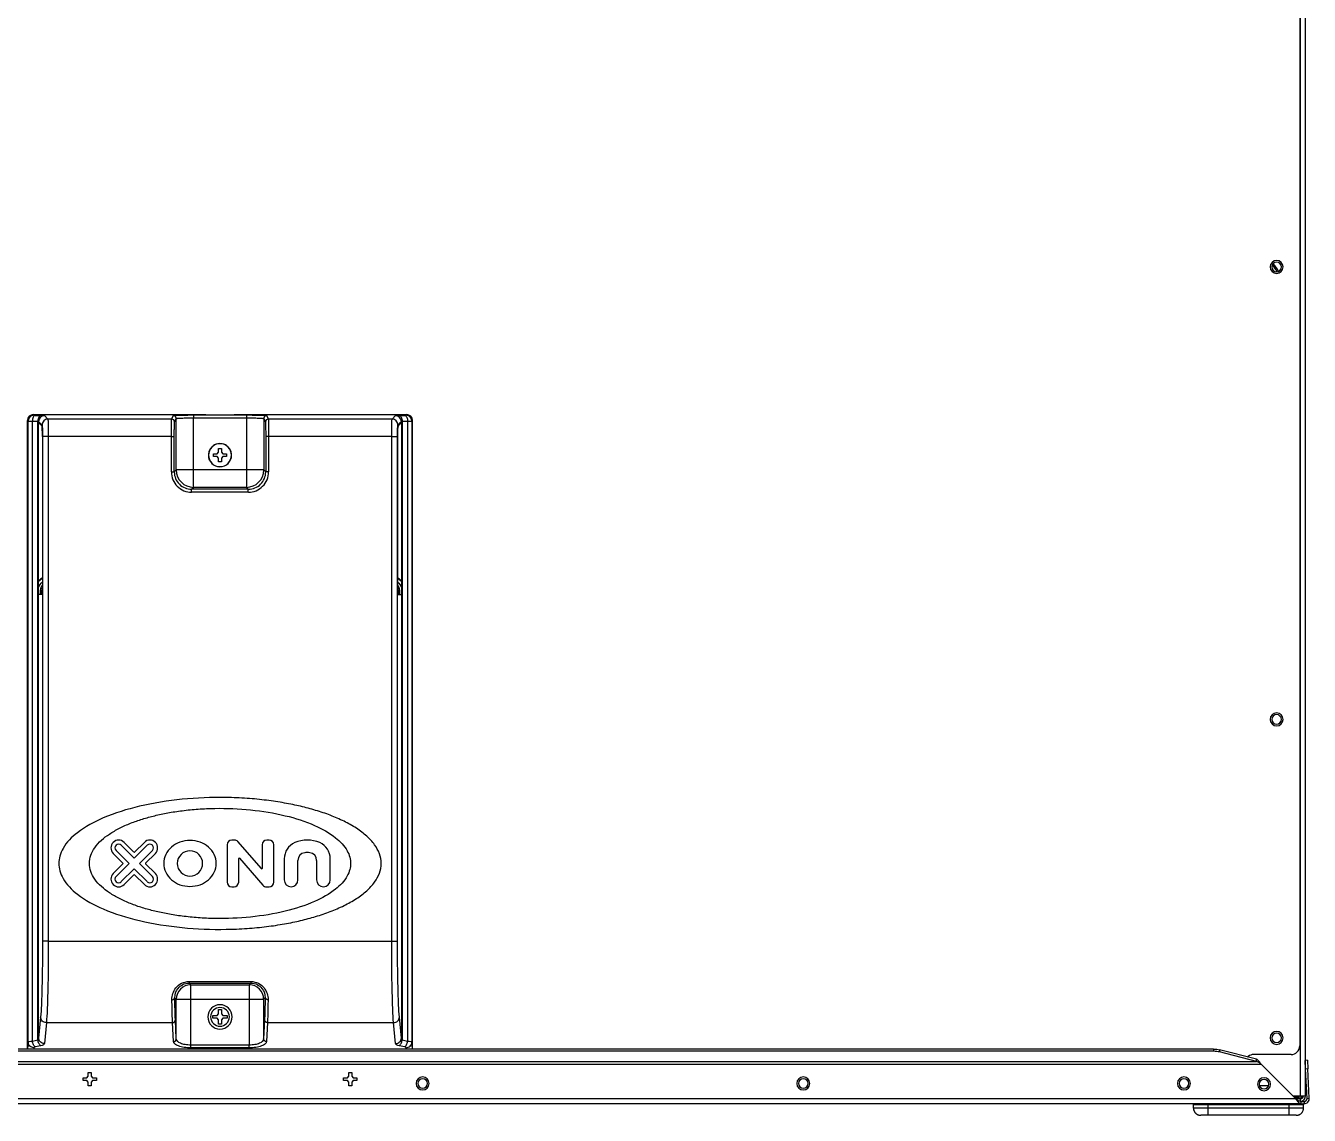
# Model space of a CAD drawing. Header units: millimetres. Extents: x 473 to 3963, y -1329 to 3488.
# Drawn here: x 2144 to 2587.4, y -1309.7 to -933.4 of the extents above; entities that cross this region are included whole.
import ezdxf

# ---------------------------------------------------------------- set-up
doc = ezdxf.new("R2010")
doc.units = ezdxf.units.MM
doc.header["$LTSCALE"] = 392.37
doc.layers.get('0').update_dxf_attribs({"linetype": 'CONTINUOUS'})

msp = doc.modelspace()

# ---------------------------------------------------------------- linework, layer by layer
at = {"linetype": 'Continuous'}
for p, q in [((2584.35, -1303.01), (2584.35, -660.01)), ((2586.15, -1293.75), (2586.15, -661.81)), ((2584.15, -888.51), (2584.15, -1285.71)), ((2146.65, -1067.71), (2204.82, -1067.71)), ((2146.65, -1067.71), (2146.85, -1067.92)), ((2147.35, -1067.95), (2149.24, -1067.98)), ((2150.49, -1068.06), (2151.69, -1069.26)), ((2194.45, -1069.26), (2195.05, -1068.06)), ((2202.04, -1067.82), (2220.25, -1067.82)), ((2202.04, -1067.82), (2202.04, -1068.82)), ((2207.65, -1067.78), (2214.65, -1067.78)), ((2217.48, -1067.71), (2275.65, -1067.71)), ((2220.25, -1067.82), (2220.25, -1068.82)), ((2227.25, -1068.06), (2227.85, -1069.26)), ((2270.61, -1069.26), (2271.81, -1068.06)), ((2273.05, -1067.98), (2274.95, -1067.95)), ((2275.45, -1067.92), (2275.65, -1067.71)), ((2144.65, -1286.61), (2144.65, -1069.71)), ((2144.65, -1069.71), (2144.85, -1069.92)), ((2144.85, -1284.49), (2144.85, -1069.92)), ((2146.35, -1284.18), (2146.35, -1069.95)), ((2146.35, -1069.95), (2148.24, -1069.98)), ((2148.24, -1070.56), (2148.24, -1069.98)), ((2148.24, -1129.78), (2148.24, -1070.56)), ((2148.49, -1070.56), (2148.49, -1070.06)), ((2148.49, -1070.06), (2148.74, -1070.31)), ((2148.49, -1070.56), (2149.44, -1071.51)), ((2148.49, -1129.78), (2148.49, -1070.56)), ((2148.74, -1070.31), (2149.69, -1071.26)), ((2149.44, -1071.51), (2149.69, -1071.76)), ((2194.45, -1069.26), (2151.69, -1069.26)), ((2195.45, -1070.26), (2196.05, -1069.06)), ((2196.05, -1086.82), (2196.05, -1069.06)), ((2202.04, -1086.82), (2202.04, -1068.82)), ((2202.04, -1068.82), (2220.25, -1068.82)), ((2220.25, -1068.82), (2220.25, -1086.82)), ((2226.25, -1069.06), (2226.25, -1086.82)), ((2226.25, -1069.06), (2226.85, -1070.26)), ((2270.61, -1069.26), (2227.85, -1069.26)), ((2272.6, -1071.26), (2273.55, -1070.31)), ((2272.86, -1071.51), (2272.61, -1071.76)), ((2273.8, -1070.56), (2272.86, -1071.51)), ((2273.55, -1070.31), (2273.8, -1070.06)), ((2273.8, -1070.06), (2273.8, -1070.56)), ((2273.8, -1070.56), (2273.8, -1129.78)), ((2274.05, -1069.98), (2275.95, -1069.95)), ((2274.05, -1069.98), (2274.05, -1070.56)), ((2274.05, -1070.56), (2274.05, -1129.78)), ((2275.95, -1069.95), (2275.95, -1284.18)), ((2277.44, -1069.92), (2277.65, -1069.71)), ((2277.44, -1069.92), (2277.44, -1284.49)), ((2277.65, -1286.61), (2277.65, -1069.71)), ((2149.81, -1075.25), (2149.81, -1129.78)), ((2151.83, -1075.25), (2149.83, -1075.25)), ((2149.83, -1075.25), (2149.83, -1249.51)), ((2194.36, -1075.25), (2151.83, -1075.25)), ((2151.83, -1075.25), (2151.83, -1249.51)), ((2194.36, -1075.25), (2195.36, -1075.25)), ((2194.36, -1087.5), (2194.36, -1075.25)), ((2195.36, -1087.5), (2195.36, -1075.25)), ((2227.93, -1075.25), (2226.93, -1075.25)), ((2226.93, -1075.25), (2226.93, -1087.5)), ((2270.47, -1075.25), (2227.93, -1075.25)), ((2227.93, -1075.25), (2227.93, -1087.5)), ((2270.47, -1075.25), (2272.47, -1075.25)), ((2270.47, -1249.51), (2270.47, -1075.25)), ((2272.47, -1249.51), (2272.47, -1075.25)), ((2272.49, -1075.25), (2272.49, -1129.78)), ((2208.85, -1081.21), (2210.15, -1081.21)), ((2208.85, -1081.71), (2208.85, -1081.21)), ((2208.85, -1082.21), (2208.85, -1081.71)), ((2210.15, -1081.21), (2210.65, -1080.71)), ((2210.65, -1079.41), (2211.65, -1079.41)), ((2210.65, -1080.71), (2210.65, -1079.41)), ((2211.65, -1079.41), (2211.65, -1080.71)), ((2211.65, -1080.71), (2212.15, -1081.21)), ((2212.15, -1081.21), (2213.45, -1081.21)), ((2213.45, -1081.21), (2213.45, -1081.71)), ((2213.45, -1081.71), (2213.45, -1082.21)), ((2210.15, -1082.21), (2208.85, -1082.21)), ((2210.65, -1082.71), (2210.15, -1082.21)), ((2210.65, -1084.01), (2210.65, -1082.71)), ((2211.65, -1084.01), (2210.65, -1084.01)), ((2212.15, -1082.21), (2211.65, -1082.71)), ((2211.65, -1082.71), (2211.65, -1084.01)), ((2213.45, -1082.21), (2212.15, -1082.21)), ((2194.36, -1087.5), (2195.36, -1087.5)), ((2195.36, -1087.5), (2196.05, -1086.82)), ((2202.04, -1086.82), (2196.05, -1086.82)), ((2220.25, -1086.82), (2202.04, -1086.82)), ((2202.04, -1092.82), (2202.04, -1086.82)), ((2226.25, -1086.82), (2220.25, -1086.82)), ((2220.25, -1086.82), (2220.25, -1092.82)), ((2226.93, -1087.5), (2226.25, -1086.82)), ((2227.93, -1087.5), (2226.93, -1087.5)), ((2201.36, -1093.5), (2202.04, -1092.82)), ((2201.36, -1094.5), (2201.36, -1093.5)), ((2220.93, -1093.5), (2201.36, -1093.5)), ((2220.93, -1094.5), (2201.36, -1094.5)), ((2220.25, -1092.82), (2202.04, -1092.82)), ((2220.93, -1093.5), (2220.25, -1092.82)), ((2220.93, -1094.5), (2220.93, -1093.5)), ((2148.24, -1283.79), (2148.24, -1129.78)), ((2149.81, -1129.78), (2148.49, -1129.78)), ((2148.49, -1283.03), (2148.49, -1129.78)), ((2149.47, -1128.8), (2148.98, -1128.8)), ((2148.98, -1128.8), (2148.98, -1129.78)), ((2149.58, -1127.99), (2149.1, -1127.86)), ((2149.47, -1128.8), (2149.81, -1128.8)), ((2149.47, -1128.8), (2149.47, -1129.78)), ((2272.83, -1128.8), (2272.49, -1128.8)), ((2272.49, -1129.78), (2273.8, -1129.78)), ((2272.72, -1127.99), (2273.19, -1127.86)), ((2272.83, -1128.8), (2273.32, -1128.8)), ((2272.83, -1129.78), (2272.83, -1128.8)), ((2273.32, -1129.78), (2273.32, -1128.8)), ((2273.8, -1129.78), (2273.8, -1283.03)), ((2274.05, -1129.78), (2274.05, -1283.79)), ((2216.12, -1214.64), (2215.19, -1214.64)), ((2228.11, -1214.64), (2227.3, -1214.64)), ((2174.25, -1219.23), (2177.63, -1222.62)), ((2179.72, -1222.71), (2175.24, -1218.24)), ((2177.06, -1216.42), (2181.54, -1220.9)), ((2181.44, -1218.81), (2178.06, -1215.43)), ((2181.54, -1220.9), (2186.01, -1216.42)), ((2185.02, -1215.43), (2181.63, -1218.81)), ((2187.83, -1218.24), (2183.35, -1222.71)), ((2185.44, -1222.62), (2188.82, -1219.23)), ((2213.57, -1216.25), (2213.57, -1229.17)), ((2225.45, -1224.52), (2217.34, -1215.19)), ((2225.68, -1216.25), (2225.68, -1224.43)), ((2229.72, -1229.17), (2229.72, -1216.25)), ((2177.63, -1222.81), (2174.25, -1226.19)), ((2175.24, -1227.19), (2179.72, -1222.71)), ((2183.35, -1222.71), (2187.83, -1227.19)), ((2188.82, -1226.19), (2185.44, -1222.81)), ((2217.61, -1229.17), (2217.61, -1220.99)), ((2217.85, -1220.9), (2225.95, -1230.23)), ((2233.36, -1221.09), (2233.36, -1228.43)), ((2238.07, -1228.43), (2238.07, -1221.68)), ((2244.53, -1221.68), (2244.53, -1228.43)), ((2249.24, -1228.43), (2249.24, -1221.09)), ((2181.54, -1224.53), (2177.06, -1229.01)), ((2178.06, -1230), (2181.44, -1226.62)), ((2186.01, -1229.01), (2181.54, -1224.53)), ((2181.63, -1226.62), (2185.02, -1230)), ((2215.19, -1230.79), (2215.99, -1230.79)), ((2227.17, -1230.79), (2228.11, -1230.79)), ((2151.83, -1249.51), (2149.83, -1249.51)), ((2151.83, -1249.51), (2270.47, -1249.51)), ((2270.47, -1249.51), (2272.47, -1249.51)), ((2200.47, -1263.51), (2200.47, -1264.04)), ((2200.47, -1263.51), (2221.82, -1263.51)), ((2221.82, -1263.51), (2221.82, -1264.04)), ((2200.47, -1264.04), (2201.06, -1264.63)), ((2200.47, -1264.04), (2221.82, -1264.04)), ((2201.06, -1269.63), (2201.06, -1264.63)), ((2201.06, -1264.63), (2221.23, -1264.63)), ((2221.82, -1264.04), (2221.23, -1264.63)), ((2221.23, -1264.63), (2221.23, -1269.63)), ((2195.55, -1269.11), (2196.06, -1269.63)), ((2196.06, -1269.63), (2201.06, -1269.63)), ((2196.06, -1283.32), (2196.06, -1269.63)), ((2201.06, -1269.63), (2221.23, -1269.63)), ((2201.06, -1285.47), (2201.06, -1269.63)), ((2221.23, -1269.63), (2226.23, -1269.63)), ((2221.23, -1269.63), (2221.23, -1285.47)), ((2226.75, -1269.11), (2226.23, -1269.63)), ((2226.23, -1269.63), (2226.23, -1283.32)), ((2149.18, -1275.82), (2148.49, -1283.03)), ((2196.06, -1283.32), (2195.75, -1276.76)), ((2208.65, -1275.21), (2210.15, -1275.21)), ((2208.65, -1275.71), (2208.65, -1275.21)), ((2208.65, -1276.21), (2208.65, -1275.71)), ((2210.15, -1276.21), (2208.65, -1276.21)), ((2210.15, -1275.21), (2210.65, -1274.71)), ((2210.65, -1276.71), (2210.15, -1276.21)), ((2210.65, -1273.21), (2211.65, -1273.21)), ((2210.65, -1274.71), (2210.65, -1273.21)), ((2210.65, -1278.21), (2210.65, -1276.71)), ((2211.65, -1273.21), (2211.65, -1274.71)), ((2211.65, -1274.71), (2212.15, -1275.21)), ((2212.15, -1276.21), (2211.65, -1276.71)), ((2211.65, -1276.71), (2211.65, -1278.21)), ((2212.15, -1275.21), (2213.65, -1275.21)), ((2213.65, -1276.21), (2212.15, -1276.21)), ((2213.65, -1275.21), (2213.65, -1275.71)), ((2213.65, -1275.71), (2213.65, -1276.21)), ((2226.55, -1276.76), (2226.23, -1283.32)), ((2273.8, -1283.03), (2273.11, -1275.82)), ((2151.18, -1277.7), (2150.49, -1284.91)), ((2151.18, -1277.7), (2194.75, -1277.7)), ((2195.06, -1284.26), (2194.75, -1277.7)), ((2211.65, -1278.21), (2210.65, -1278.21)), ((2227.55, -1277.7), (2227.23, -1284.26)), ((2227.55, -1277.7), (2271.11, -1277.7)), ((2271.81, -1284.91), (2271.11, -1277.7)), ((2144.85, -1284.49), (2144.65, -1286.61)), ((2148.24, -1283.79), (2146.35, -1284.18)), ((2149.24, -1285.67), (2147.35, -1286.06)), ((2201.06, -1286.41), (2201.06, -1285.47)), ((2221.23, -1285.47), (2201.06, -1285.47)), ((2221.23, -1286.41), (2221.23, -1285.47)), ((2274.95, -1286.06), (2273.05, -1285.67)), ((2275.95, -1284.18), (2274.05, -1283.79)), ((2277.65, -1286.61), (2277.44, -1284.49)), ((2554.3, -1286.83), (1868, -1286.83)), ((2554.3, -1287.6), (1868, -1287.6)), ((2146.85, -1286.37), (2146.81, -1286.83)), ((2221.23, -1286.41), (2201.06, -1286.41)), ((2275.49, -1286.83), (2275.45, -1286.37)), ((2554.3, -1286.83), (2554.3, -1287.6)), ((2569.16, -1290.36), (2556.42, -1287.06)), ((2556.42, -1287.06), (2556.42, -1287.83)), ((2569.16, -1291.13), (2556.42, -1287.83)), ((2566.12, -1289.57), (2566.31, -1289.41)), ((2581.15, -1288.71), (2568.23, -1288.71)), ((2569.16, -1291.13), (2569.16, -1290.36)), ((1851.47, -1292.09), (2570.83, -1292.09)), ((1853.13, -1291.13), (2569.16, -1291.13)), ((2570.83, -1292.09), (2582.65, -1303.91)), ((2586.12, -1293.75), (2585.96, -1290.76)), ((2586.92, -1293.71), (2586.12, -1293.75)), ((2586.65, -1303.86), (2586.12, -1293.75)), ((2586.76, -1290.71), (2586.15, -1290.75)), ((2586.15, -1303.01), (2586.15, -1294.35)), ((2586.76, -1290.71), (2586.92, -1293.71)), ((2587.45, -1303.82), (2586.92, -1293.71)), ((2163.85, -1296.71), (2165.15, -1296.71)), ((2163.85, -1297.21), (2163.85, -1296.71)), ((2163.85, -1297.71), (2163.85, -1297.21)), ((2165.15, -1297.71), (2163.85, -1297.71)), ((2165.15, -1296.71), (2165.65, -1296.21)), ((2165.65, -1298.21), (2165.15, -1297.71)), ((2165.65, -1294.91), (2166.65, -1294.91)), ((2165.65, -1296.21), (2165.65, -1294.91)), ((2165.65, -1299.51), (2165.65, -1298.21)), ((2166.65, -1294.91), (2166.65, -1296.21)), ((2166.65, -1296.21), (2167.15, -1296.71)), ((2167.15, -1297.71), (2166.65, -1298.21)), ((2166.65, -1298.21), (2166.65, -1299.51)), ((2167.15, -1296.71), (2168.45, -1296.71)), ((2168.45, -1297.71), (2167.15, -1297.71)), ((2168.45, -1296.71), (2168.45, -1297.21)), ((2168.45, -1297.21), (2168.45, -1297.71)), ((2253.85, -1296.71), (2255.15, -1296.71)), ((2253.85, -1297.21), (2253.85, -1296.71)), ((2253.85, -1297.71), (2253.85, -1297.21)), ((2255.15, -1297.71), (2253.85, -1297.71)), ((2255.15, -1296.71), (2255.65, -1296.21)), ((2255.65, -1298.21), (2255.15, -1297.71)), ((2255.65, -1294.91), (2256.65, -1294.91)), ((2255.65, -1296.21), (2255.65, -1294.91)), ((2255.65, -1299.51), (2255.65, -1298.21)), ((2256.65, -1294.91), (2256.65, -1296.21)), ((2256.65, -1296.21), (2257.15, -1296.71)), ((2257.15, -1297.71), (2256.65, -1298.21)), ((2256.65, -1298.21), (2256.65, -1299.51)), ((2257.15, -1296.71), (2258.45, -1296.71)), ((2258.45, -1297.71), (2257.15, -1297.71)), ((2258.45, -1296.71), (2258.45, -1297.21)), ((2258.45, -1297.21), (2258.45, -1297.71)), ((2166.65, -1299.51), (2165.65, -1299.51)), ((2256.65, -1299.51), (2255.65, -1299.51)), ((2573.35, -1299.51), (2570.24, -1299.51)), ((2581.75, -1303.01), (2584.35, -1303.01)), ((2583.45, -1303.51), (2582.25, -1303.51)), ((2583.45, -1303.51), (2583.45, -1303.01)), ((2583.95, -1303.51), (2583.45, -1303.51)), ((2583.95, -1303.51), (2583.95, -1303.01)), ((2584.35, -1303.01), (2585.31, -1303.01)), ((2584.65, -1303.91), (2584.65, -1303.01)), ((2585.11, -1303.65), (2585.13, -1303.01)), ((2585.31, -1303.01), (2585.35, -1303.01)), ((2585.35, -1303.01), (2586.15, -1303.01)), ((2584.65, -1305.71), (1837.65, -1305.71)), ((1839.65, -1303.91), (2582.65, -1303.91)), ((2547.45, -1307.21), (2547.47, -1305.96)), ((2547.45, -1307.26), (2547.45, -1307.21)), ((2547.45, -1307.26), (2547.45, -1307.21)), ((2547.54, -1307.21), (2547.45, -1307.21)), ((2547.54, -1307.26), (2547.45, -1307.26)), ((2547.47, -1305.96), (2552.45, -1305.96)), ((2549.67, -1307.21), (2547.54, -1307.21)), ((2549.67, -1307.26), (2547.54, -1307.26)), ((2549.72, -1307.21), (2549.67, -1307.21)), ((2549.72, -1307.26), (2549.67, -1307.26)), ((2552.45, -1307.21), (2549.72, -1307.21)), ((2552.45, -1307.26), (2549.72, -1307.26)), ((2552.45, -1305.71), (2552.45, -1305.96)), ((2552.45, -1305.96), (2580.45, -1305.96)), ((2552.45, -1307.21), (2552.45, -1305.96)), ((2552.45, -1307.26), (2552.45, -1307.21)), ((2580.45, -1307.21), (2552.45, -1307.21)), ((2580.45, -1307.26), (2552.45, -1307.26)), ((2552.45, -1309.71), (2552.45, -1307.26)), ((2580.45, -1305.71), (2580.45, -1305.96)), ((2580.45, -1307.21), (2580.45, -1305.96)), ((2580.45, -1305.96), (2585.43, -1305.96)), ((2580.45, -1307.26), (2580.45, -1307.21)), ((2583.18, -1307.21), (2580.45, -1307.21)), ((2580.45, -1309.71), (2580.45, -1307.26)), ((2583.18, -1307.26), (2580.45, -1307.26)), ((2584.65, -1303.91), (2582.65, -1303.91)), ((2584.35, -1304.01), (2582.78, -1304.01)), ((2583.22, -1307.21), (2583.18, -1307.21)), ((2583.23, -1307.26), (2583.18, -1307.26)), ((2585.35, -1307.21), (2583.22, -1307.21)), ((2585.35, -1307.26), (2583.23, -1307.26)), ((2584.35, -1304.81), (2584.08, -1304.81)), ((2584.35, -1304.81), (2584.35, -1304.01)), ((2584.65, -1303.96), (2584.65, -1303.91)), ((2584.65, -1304.91), (2584.65, -1304.79)), ((2584.65, -1304.91), (2585.65, -1304.91)), ((2584.65, -1305.71), (2584.65, -1304.91)), ((2584.65, -1305.71), (2585.65, -1305.71)), ((2585.45, -1307.21), (2585.35, -1307.21)), ((2585.45, -1307.26), (2585.35, -1307.26)), ((2585.45, -1307.21), (2585.43, -1305.96)), ((2585.45, -1307.26), (2585.45, -1307.21)), ((2585.65, -1304.91), (2585.65, -1305.71)), ((2586.65, -1303.86), (2587.45, -1303.82)), ((2552.45, -1309.71), (2549.95, -1309.71)), ((2580.45, -1309.71), (2552.45, -1309.71)), ((2580.45, -1309.71), (2552.45, -1309.71)), ((2582.95, -1309.71), (2580.45, -1309.71))]:
    msp.add_line(p, q, dxfattribs=at)
for centre, radius, start, end in [((2576.15, -1016.71), 2.25, 90, 270), ((2576.15, -1016.71), 1.65, 0, 180), ((2576.15, -1016.71), 2.25, 270, 90), ((2576.15, -1016.71), 1.65, 180, 360), ((2560.65, -1027.21), 18, 29.5321, 38.7199), ((2560.65, -1027.21), 18.5, 29.0919, 39.1389), ((2560.65, -1027.21), 18.5, 29.0912, 39.1384), ((2146.85, -1069.92), 2, 90.0842, 179.9158), ((2150.49, -1070.06), 2, 90.0842, 179.9158), ((2195.04, -1069.06), 1, 0.0552, 89.971), ((2227.25, -1069.06), 1, 90.029, 179.9448), ((2271.8, -1070.06), 2, 0.0842, 89.9158), ((2275.44, -1069.92), 2, 0.0842, 89.9158), ((2151.69, -1071.26), 2, 90.0842, 179.9158), ((2194.45, -1070.26), 1, 0.0552, 89.971), ((2227.85, -1070.26), 1, 90.029, 179.9448), ((2270.6, -1071.26), 2, 0.0842, 89.9158), ((2211.15, -1081.71), 4, 163.7272, 180), ((2211.15, -1081.71), 4, 163.6937, 180), ((2211.15, -1081.71), 4, 180, 360), ((2211.15, -1081.71), 4, 180, 360), ((2211.15, -1081.71), 3.95, 0, 180), ((2211.15, -1081.71), 3.95, 180, 360), ((2211.15, -1081.71), 4, 16.2728, 163.7272), ((2211.15, -1081.71), 4, 16.2728, 163.7272), ((2211.15, -1081.71), 4, 16.3063, 163.6937), ((2211.15, -1081.71), 4, 0, 16.2728), ((2211.15, -1081.71), 4, 0, 16.3063), ((2201.36, -1087.5), 7, 179.9969, 270.0031), ((2201.36, -1087.5), 6, 179.9929, 270.0071), ((2202.05, -1086.82), 6, 180.0211, 269.9789), ((2220.25, -1086.82), 6, 270.0211, 359.9789), ((2220.94, -1087.5), 6, 269.9929, 0.0071), ((2220.94, -1087.5), 7, 269.9969, 0.0031), ((2152.33, -1128.62), 5.03, 120.2363, 139.834), ((2269.97, -1128.62), 5.03, 40.166, 59.7637), ((2152.19, -1128.79), 2.73, 151.1145, 163.055), ((2270.11, -1128.79), 2.73, 16.9449, 28.8855), ((2576.15, -1172.96), 2.25, 90, 270), ((2576.15, -1172.96), 1.65, 0, 180), ((2576.15, -1172.96), 1.65, 180, 360), ((2576.15, -1172.96), 2.25, 270, 90), ((2176.15, -1217.33), 2.69, 45, 225), ((2186.92, -1217.33), 2.69, 315, 135), ((2215.19, -1216.25), 1.62, 90, 180), ((2216.12, -1216.25), 1.62, 41, 90), ((2227.3, -1216.25), 1.62, 90, 180), ((2228.11, -1216.25), 1.62, 0, 90), ((2241.3, -1225.41), 10.77, 66.4218, 113.5782), ((2176.15, -1217.33), 1.29, 45, 225), ((2181.54, -1218.72), 0.135, 225, 315), ((2186.92, -1217.33), 1.29, 315, 135), ((2200.78, -1222.71), 4.37, 90, 270), ((2200.78, -1222.71), 4.37, 270, 90), ((2239.41, -1221.09), 6.06, 113.5782, 180), ((2240.76, -1221.68), 2.69, 97.6623, 180), ((2241.3, -1225.68), 6.73, 82.3377, 97.6623), ((2241.84, -1221.68), 2.69, 0, 82.3377), ((2243.18, -1221.09), 6.06, 0, 66.4218), ((2177.54, -1222.71), 0.135, 315, 45), ((2185.53, -1222.71), 0.135, 135, 225), ((2217.74, -1220.99), 0.135, 41, 180), ((2176.15, -1228.1), 2.69, 135, 315), ((2176.15, -1228.1), 1.29, 135, 315), ((2181.54, -1226.71), 0.135, 45, 135), ((2186.92, -1228.1), 2.69, 225, 45), ((2186.92, -1228.1), 1.29, 225, 45), ((2225.55, -1224.43), 0.135, 221, 360), ((2215.19, -1229.17), 1.62, 180, 270), ((2215.99, -1229.17), 1.62, 270, 360), ((2227.17, -1229.17), 1.62, 221, 270), ((2228.11, -1229.17), 1.62, 270, 360), ((2235.71, -1228.43), 2.36, 180, 360), ((2246.88, -1228.43), 2.36, 180, 360), ((2201.06, -1269.63), 5, 90.0211, 179.9789), ((2221.23, -1269.63), 5, 0.0211, 89.9789), ((2211.15, -1275.71), 4.2, 0, 180), ((2211.15, -1275.71), 3.23, 0, 180), ((2211.15, -1275.71), 4.2, 180, 360), ((2211.15, -1275.71), 4.2, 180, 360), ((2211.15, -1275.71), 3.23, 180, 360), ((2576.15, -1282.96), 2.25, 90, 270), ((2576.15, -1282.96), 1.65, 0, 180), ((2576.15, -1282.96), 2.25, 270, 90), ((2576.15, -1282.96), 1.65, 180, 360), ((2581.15, -1285.71), 3, 270, 360), ((2568.23, -1291.71), 3, 90, 129.8056), ((2281.15, -1298.71), 2.25, 0, 180), ((2281.15, -1298.71), 2.25, 180, 360), ((2281.15, -1298.71), 1.65, 0, 180), ((2281.15, -1298.71), 1.65, 180, 360), ((2412.65, -1298.71), 2.25, 0, 180), ((2412.65, -1298.71), 2.25, 180, 360), ((2412.65, -1298.71), 1.65, 0, 180), ((2412.65, -1298.71), 1.65, 180, 360), ((2544.15, -1298.71), 2.25, 0, 180), ((2544.15, -1298.71), 2.25, 180, 360), ((2544.15, -1298.71), 1.65, 0, 180), ((2544.15, -1298.71), 1.65, 180, 360), ((2571.8, -1298.96), 2.25, 0, 180), ((2571.8, -1298.96), 2.25, 180, 360), ((2571.8, -1298.96), 1.65, 0, 180), ((2571.8, -1298.96), 1.65, 180, 360), ((2584.35, -1303.01), 1, 270, 360), ((2584.35, -1303.01), 1.8, 270, 360), ((2549.95, -1307.21), 2.5, 181, 200.4946), ((2549.95, -1307.21), 2.5, 181, 195.8333), ((2547.72, -1305.96), 0.25, 134.4996, 179), ((2547.72, -1305.96), 0.25, 134.4996, 179), ((2547.72, -1305.96), 0.25, 125.6359, 134.4996), ((2547.72, -1305.96), 0.25, 125.6359, 134.4996), ((2549.95, -1307.21), 2.5, 195.8333, 210.6667), ((2547.72, -1305.96), 0.25, 112.2494, 125.6359), ((2547.72, -1305.96), 0.25, 112.2494, 125.6359), ((2549.95, -1307.21), 2.5, 200.4946, 210.6667), ((2547.72, -1305.96), 0.25, 90, 112.2494), ((2547.72, -1305.96), 0.25, 90, 112.2494), ((2583.6, -1304.21), 1.5, 331.8418, 342.0348), ((2583.6, -1304.21), 1.5, 331.7257, 338.7976), ((2583.6, -1304.21), 1.5, 338.7976, 341.5578), ((2582.95, -1307.21), 2.5, 329.3333, 339.245), ((2582.95, -1307.21), 2.5, 329.3333, 339.245), ((2585.18, -1305.96), 0.25, 67.7506, 90), ((2585.18, -1305.96), 0.25, 67.7506, 90), ((2585.18, -1305.96), 0.25, 54.3549, 67.7506), ((2585.18, -1305.96), 0.25, 54.3549, 67.7506), ((2582.95, -1307.21), 2.5, 339.245, 344.1667), ((2582.95, -1307.21), 2.5, 339.245, 344.1667), ((2585.18, -1305.96), 0.25, 45.5004, 54.3549), ((2585.18, -1305.96), 0.25, 45.5004, 54.3549), ((2585.18, -1305.96), 0.25, 23.2502, 45.5004), ((2585.18, -1305.96), 0.25, 23.25, 45.5004), ((2582.95, -1307.21), 2.5, 344.1667, 359), ((2582.95, -1307.21), 2.5, 344.1667, 359), ((2585.18, -1305.96), 0.25, 1, 23.2502), ((2585.18, -1305.96), 0.25, 1, 23.25), ((2585.65, -1303.91), 1.8, 270, 3), ((2585.65, -1303.91), 1, 270, 3), ((2549.95, -1307.21), 2.5, 210.6667, 216.5025), ((2549.95, -1307.21), 2.5, 210.6667, 216.5025), ((2549.95, -1307.21), 2.5, 216.5025, 225.5), ((2549.95, -1307.21), 2.5, 216.5025, 225.5), ((2549.95, -1307.21), 2.5, 225.5, 231.8083), ((2549.95, -1307.21), 2.5, 225.5, 231.8083), ((2549.95, -1307.21), 2.5, 231.8083, 240.3334), ((2549.95, -1307.21), 2.5, 231.8083, 240.3334), ((2549.95, -1307.21), 2.5, 240.3334, 246.8967), ((2549.95, -1307.21), 2.5, 240.3334, 246.8967), ((2549.95, -1307.21), 2.5, 246.8967, 255.1667), ((2549.95, -1307.21), 2.5, 246.8967, 255.1667), ((2549.95, -1307.21), 2.5, 255.1667, 270), ((2549.95, -1307.21), 2.5, 255.1667, 270), ((2582.95, -1307.21), 2.5, 270, 284.8333), ((2582.95, -1307.21), 2.5, 270, 284.8333), ((2582.95, -1307.21), 2.5, 284.8333, 293.241), ((2582.95, -1307.21), 2.5, 284.8333, 293.241), ((2582.95, -1307.21), 2.5, 293.241, 299.6666), ((2582.95, -1307.21), 2.5, 293.241, 299.6666), ((2582.95, -1307.21), 2.5, 299.6666, 307.9445), ((2582.95, -1307.21), 2.5, 299.6666, 307.9445), ((2582.95, -1307.21), 2.5, 307.9445, 314.5), ((2582.95, -1307.21), 2.5, 307.9445, 314.5), ((2582.95, -1307.21), 2.5, 314.5, 323.01), ((2582.95, -1307.21), 2.5, 314.5, 323.01), ((2582.95, -1307.21), 2.5, 323.01, 329.3333), ((2582.95, -1307.21), 2.5, 323.01, 329.3333)]:
    msp.add_arc(centre, radius, start, end, dxfattribs=at)
for centre, major_axis, ratio, start_param, end_param in [((2146.65, -1069.71), (-1.42, 1.42), 0.998783, -0.784789, 0.784789), ((2204.82, -1067.77), (1.5, 0), 0.034921, 0.339837, 1.570796), ((2207.65, -1067.73), (1.5, 0), 0.034921, -2.801756, -1.570796), ((2214.65, -1067.73), (1.5, 0), 0.034921, -1.570796, -0.339837), ((2217.48, -1067.77), (1.5, 0), 0.034921, 1.570796, 2.801756), ((2275.65, -1069.71), (1.42, 1.42), 0.998783, -0.784789, 0.784789), ((2149.68, -1075.25), (0, 3.5), 0.034921, -1.570796, -0.034907), ((2272.61, -1075.25), (0, 3.5), 0.034921, 0.034907, 1.570796), ((2152.21, -1128.5), (3.55, -3.55), 0.997265, 2.856411, 3.197518), ((2270.09, -1128.5), (3.55, 3.55), 0.997265, -0.055925, 0.285181), ((2146.65, -1286.59), (0.2, 2.12), 0.939187, -4.610586, -4.505575), ((2275.65, -1286.59), (-0.2, 2.12), 0.939187, -1.77761, -1.6726)]:
    msp.add_ellipse(centre, major_axis=major_axis, ratio=ratio, start_param=start_param, end_param=end_param, dxfattribs=at)
for points, knots in [([(2147.35, -1067.95), (2147.04, -1067.96), (2146.45, -1068.71), (2146.36, -1069.47), (2146.35, -1069.95)], [0, 0, 0, 0, 0.393223, 1, 1, 1, 1]), ([(2146.85, -1067.92), (2146.88, -1067.95), (2147.08, -1067.91), (2147.23, -1067.94), (2147.35, -1067.95)], [0, 0, 0, 0, 0.286049, 1, 1, 1, 1]), ([(2149.24, -1067.98), (2148.93, -1068), (2148.34, -1068.75), (2148.25, -1069.51), (2148.24, -1069.98)], [0, 0, 0, 0, 0.393223, 1, 1, 1, 1]), ([(2149.24, -1067.98), (2149.41, -1067.99), (2149.7, -1068), (2150.1, -1068), (2150.33, -1068.04), (2150.47, -1068.03), (2150.49, -1068.06)], [0, 0, 0, 0, 0.401313, 0.713586, 0.917151, 1, 1, 1, 1]), ([(2195.05, -1068.06), (2195.07, -1068.01), (2195.31, -1068.02), (2195.68, -1067.94), (2196.35, -1067.93), (2197.2, -1067.88), (2198.24, -1067.86), (2199.88, -1067.83), (2201.16, -1067.82), (2202.04, -1067.82)], [0, 0, 0, 0, 0.023105, 0.08224, 0.175676, 0.300003, 0.450613, 0.621841, 1, 1, 1, 1]), ([(2220.25, -1067.82), (2221.14, -1067.82), (2222.42, -1067.83), (2224.05, -1067.86), (2225.1, -1067.88), (2225.95, -1067.93), (2226.62, -1067.94), (2226.98, -1068.02), (2227.23, -1068.01), (2227.25, -1068.06)], [0, 0, 0, 0, 0.378159, 0.549387, 0.699997, 0.824324, 0.91776, 0.976895, 1, 1, 1, 1]), ([(2271.81, -1068.06), (2271.83, -1068.03), (2271.97, -1068.04), (2272.2, -1068), (2272.59, -1068), (2272.89, -1067.99), (2273.05, -1067.98)], [0, 0, 0, 0, 0.082853, 0.286413, 0.598689, 1, 1, 1, 1]), ([(2273.05, -1067.98), (2273.36, -1068), (2273.96, -1068.75), (2274.05, -1069.51), (2274.05, -1069.98)], [0, 0, 0, 0, 0.393223, 1, 1, 1, 1]), ([(2274.95, -1067.95), (2275.07, -1067.94), (2275.22, -1067.91), (2275.41, -1067.95), (2275.45, -1067.92)], [0, 0, 0, 0, 0.713951, 1, 1, 1, 1]), ([(2274.95, -1067.95), (2275.25, -1067.96), (2275.85, -1068.71), (2275.94, -1069.47), (2275.95, -1069.95)], [0, 0, 0, 0, 0.393223, 1, 1, 1, 1]), ([(2144.85, -1069.92), (2144.99, -1069.96), (2145.5, -1069.9), (2145.99, -1069.94), (2146.35, -1069.95)], [0, 0, 0, 0, 0.28493, 1, 1, 1, 1]), ([(2148.24, -1069.98), (2148.28, -1069.99), (2148.35, -1070), (2148.48, -1070), (2148.49, -1070.06)], [0, 0, 0, 0, 0.387048, 1, 1, 1, 1]), ([(2149.69, -1071.26), (2149.72, -1071.28), (2149.72, -1071.41), (2149.75, -1071.64), (2149.77, -1072.02), (2149.8, -1072.73), (2149.82, -1073.83), (2149.83, -1074.75), (2149.83, -1075.25)], [0, 0, 0, 0, 0.025848, 0.086917, 0.181367, 0.305814, 0.625643, 1, 1, 1, 1]), ([(2151.69, -1069.26), (2151.72, -1069.3), (2151.71, -1069.49), (2151.76, -1069.83), (2151.77, -1070.4), (2151.8, -1071.47), (2151.82, -1073.12), (2151.83, -1074.5), (2151.83, -1075.25)], [0, 0, 0, 0, 0.025402, 0.086356, 0.180807, 0.305321, 0.625373, 1, 1, 1, 1]), ([(2194.36, -1075.25), (2194.36, -1074.5), (2194.37, -1073.12), (2194.38, -1071.48), (2194.4, -1070.4), (2194.41, -1069.84), (2194.44, -1069.48), (2194.43, -1069.3), (2194.45, -1069.26)], [0, 0, 0, 0, 0.374759, 0.694922, 0.819469, 0.913921, 0.974819, 1, 1, 1, 1]), ([(2195.36, -1075.25), (2195.36, -1074.63), (2195.37, -1073.47), (2195.38, -1072.11), (2195.4, -1071.21), (2195.41, -1070.74), (2195.43, -1070.45), (2195.43, -1070.29), (2195.45, -1070.26)], [0, 0, 0, 0, 0.374718, 0.694854, 0.81939, 0.913842, 0.974758, 1, 1, 1, 1]), ([(2196.05, -1069.06), (2196.06, -1069.02), (2196.27, -1069.01), (2196.58, -1068.95), (2197.16, -1068.92), (2197.89, -1068.88), (2198.78, -1068.86), (2200.19, -1068.83), (2201.29, -1068.82), (2202.04, -1068.82)], [0, 0, 0, 0, 0.023437, 0.082647, 0.17608, 0.300362, 0.450895, 0.622032, 1, 1, 1, 1]), ([(2220.25, -1068.82), (2221.01, -1068.82), (2222.11, -1068.83), (2223.51, -1068.86), (2224.41, -1068.88), (2225.14, -1068.92), (2225.71, -1068.95), (2226.02, -1069.01), (2226.23, -1069.02), (2226.25, -1069.06)], [0, 0, 0, 0, 0.377968, 0.549105, 0.699638, 0.82392, 0.917353, 0.976563, 1, 1, 1, 1]), ([(2226.85, -1070.26), (2226.87, -1070.29), (2226.86, -1070.45), (2226.89, -1070.74), (2226.9, -1071.21), (2226.92, -1072.11), (2226.93, -1073.47), (2226.93, -1074.63), (2226.93, -1075.25)], [0, 0, 0, 0, 0.025242, 0.086158, 0.18061, 0.305146, 0.625282, 1, 1, 1, 1]), ([(2227.85, -1069.26), (2227.87, -1069.3), (2227.86, -1069.48), (2227.89, -1069.84), (2227.9, -1070.4), (2227.92, -1071.48), (2227.93, -1073.12), (2227.93, -1074.5), (2227.93, -1075.25)], [0, 0, 0, 0, 0.025181, 0.086079, 0.180531, 0.305078, 0.625241, 1, 1, 1, 1]), ([(2270.47, -1075.25), (2270.47, -1074.5), (2270.48, -1073.12), (2270.5, -1071.47), (2270.53, -1070.4), (2270.54, -1069.83), (2270.58, -1069.49), (2270.58, -1069.3), (2270.61, -1069.26)], [0, 0, 0, 0, 0.374627, 0.694679, 0.819193, 0.913644, 0.974598, 1, 1, 1, 1]), ([(2272.47, -1075.25), (2272.47, -1074.75), (2272.48, -1073.83), (2272.5, -1072.73), (2272.53, -1072.02), (2272.54, -1071.64), (2272.58, -1071.41), (2272.58, -1071.28), (2272.6, -1071.26)], [0, 0, 0, 0, 0.374357, 0.694186, 0.818633, 0.913083, 0.974152, 1, 1, 1, 1]), ([(2273.8, -1070.06), (2273.81, -1070.05), (2273.89, -1069.99), (2273.98, -1069.99), (2274.05, -1069.98)], [0, 0, 0, 0, 0.111256, 1, 1, 1, 1]), ([(2275.95, -1069.95), (2276.3, -1069.94), (2276.79, -1069.9), (2277.31, -1069.96), (2277.44, -1069.92)], [0, 0, 0, 0, 0.71507, 1, 1, 1, 1]), ([(2266.84, -1222.71), (2266.84, -1220.43), (2265.35, -1216.81), (2261.81, -1213.1), (2258.21, -1210.41), (2253.95, -1208.05), (2249.23, -1206.01), (2245.05, -1204.6), (2241.6, -1203.63), (2238.97, -1202.97), (2236.25, -1202.37), (2232.35, -1201.62), (2227.1, -1200.83), (2220.37, -1200.18), (2210.63, -1199.77), (2198.13, -1200.27), (2183.83, -1202.52), (2171.55, -1206.3), (2162.43, -1211.13), (2157.44, -1216.08), (2155.72, -1220.04), (2155.46, -1221.86), (2155.46, -1222.71)], [0, 0, 0, 0, 0.053171, 0.084544, 0.119532, 0.157638, 0.197989, 0.239589, 0.260555, 0.281484, 0.302943, 0.325564, 0.374192, 0.426999, 0.483284, 0.601777, 0.718297, 0.820521, 0.900396, 0.957646, 0.980059, 1, 1, 1, 1]), ([(2166.03, -1222.71), (2166.03, -1220.82), (2167.71, -1216.61), (2172.07, -1212.99), (2176.45, -1210.46), (2180.29, -1208.76), (2183.68, -1207.58), (2186.47, -1206.77), (2188.6, -1206.21), (2190.81, -1205.71), (2193.96, -1205.08), (2198.22, -1204.43), (2203.67, -1203.89), (2211.57, -1203.54), (2221.7, -1203.96), (2233.29, -1205.84), (2243.25, -1209), (2250.65, -1213.05), (2254.68, -1217.19), (2256.06, -1220.48), (2256.27, -1222), (2256.27, -1222.71)], [0, 0, 0, 0, 0.054315, 0.120928, 0.159089, 0.199393, 0.240873, 0.26176, 0.282599, 0.303958, 0.326465, 0.374828, 0.427325, 0.483267, 0.601038, 0.716936, 0.818834, 0.898832, 0.956706, 0.979574, 1, 1, 1, 1]), ([(2209.87, -1222.71), (2209.87, -1221.67), (2209.37, -1219.53), (2207.31, -1216.89), (2204.29, -1215.17), (2200.78, -1214.57), (2197.28, -1215.17), (2194.26, -1216.89), (2192.2, -1219.53), (2191.7, -1221.67), (2191.7, -1222.71)], [0, 0, 0, 0, 0.117152, 0.239047, 0.367351, 0.5, 0.632649, 0.760953, 0.882848, 1, 1, 1, 1]), ([(2155.46, -1222.71), (2155.46, -1223.57), (2155.72, -1225.39), (2157.44, -1229.34), (2162.43, -1234.3), (2171.55, -1239.13), (2183.83, -1242.91), (2198.13, -1245.16), (2210.63, -1245.65), (2220.37, -1245.24), (2227.1, -1244.6), (2232.35, -1243.81), (2236.25, -1243.06), (2238.97, -1242.46), (2241.6, -1241.8), (2245.05, -1240.82), (2249.23, -1239.41), (2253.95, -1237.38), (2258.21, -1235.02), (2261.81, -1232.32), (2265.35, -1228.62), (2266.84, -1224.99), (2266.84, -1222.71)], [0, 0, 0, 0, 0.019941, 0.042354, 0.099604, 0.179479, 0.281703, 0.398223, 0.516716, 0.573001, 0.625808, 0.674436, 0.697057, 0.718516, 0.739445, 0.760411, 0.802011, 0.842362, 0.880468, 0.915456, 0.946829, 1, 1, 1, 1]), ([(2256.27, -1222.71), (2256.27, -1223.43), (2256.06, -1224.94), (2254.68, -1228.23), (2250.65, -1232.38), (2243.25, -1236.43), (2233.29, -1239.59), (2221.7, -1241.47), (2211.57, -1241.88), (2203.67, -1241.54), (2198.22, -1241), (2193.96, -1240.34), (2190.81, -1239.72), (2188.6, -1239.21), (2186.47, -1238.66), (2183.68, -1237.85), (2180.29, -1236.67), (2176.45, -1234.97), (2172.07, -1232.43), (2167.71, -1228.82), (2166.03, -1224.61), (2166.03, -1222.71)], [0, 0, 0, 0, 0.020426, 0.043294, 0.101168, 0.181166, 0.283064, 0.398962, 0.516733, 0.572675, 0.625172, 0.673535, 0.696042, 0.717401, 0.73824, 0.759127, 0.800607, 0.840911, 0.879072, 0.945685, 1, 1, 1, 1]), ([(2191.7, -1222.71), (2191.7, -1223.75), (2192.2, -1225.9), (2194.26, -1228.53), (2197.28, -1230.26), (2200.78, -1230.86), (2204.29, -1230.26), (2207.31, -1228.53), (2209.37, -1225.9), (2209.87, -1223.75), (2209.87, -1222.71)], [0, 0, 0, 0, 0.117152, 0.239047, 0.367351, 0.5, 0.632649, 0.760953, 0.882848, 1, 1, 1, 1]), ([(2149.83, -1249.51), (2149.83, -1254.86), (2149.77, -1262.27), (2149.49, -1271.04), (2149.31, -1274.46), (2149.18, -1275.82)], [0, 0, 0, 0, 0.610209, 0.844091, 1, 1, 1, 1]), ([(2151.83, -1249.51), (2151.83, -1255.25), (2151.77, -1263.18), (2151.49, -1272.58), (2151.31, -1276.24), (2151.18, -1277.7)], [0, 0, 0, 0, 0.610236, 0.844119, 1, 1, 1, 1]), ([(2271.11, -1277.7), (2270.98, -1276.24), (2270.81, -1272.58), (2270.53, -1263.18), (2270.47, -1255.25), (2270.47, -1249.51)], [0, 0, 0, 0, 0.155881, 0.389764, 1, 1, 1, 1]), ([(2273.11, -1275.82), (2272.98, -1274.46), (2272.81, -1271.04), (2272.53, -1262.27), (2272.47, -1254.86), (2272.47, -1249.51)], [0, 0, 0, 0, 0.155909, 0.389791, 1, 1, 1, 1]), ([(2194.55, -1269.79), (2194.53, -1268.35), (2195.31, -1265.97), (2197.83, -1263.93), (2199.58, -1263.51), (2200.47, -1263.51)], [0, 0, 0, 0, 0.453951, 0.719302, 1, 1, 1, 1]), ([(2221.82, -1263.51), (2222.71, -1263.51), (2224.46, -1263.93), (2226.98, -1265.97), (2227.77, -1268.35), (2227.75, -1269.79)], [0, 0, 0, 0, 0.280668, 0.54602, 1, 1, 1, 1]), ([(2195.55, -1269.11), (2195.53, -1267.97), (2196.17, -1266.05), (2198.24, -1264.39), (2199.72, -1264.04), (2200.47, -1264.04)], [0, 0, 0, 0, 0.440081, 0.708954, 1, 1, 1, 1]), ([(2221.82, -1264.04), (2222.58, -1264.04), (2224.05, -1264.39), (2226.13, -1266.05), (2226.77, -1267.97), (2226.75, -1269.11)], [0, 0, 0, 0, 0.291014, 0.559893, 1, 1, 1, 1]), ([(2194.55, -1269.79), (2194.68, -1269.79), (2195.08, -1269.75), (2195.54, -1269.41), (2195.55, -1269.11)], [0, 0, 0, 0, 0.303907, 1, 1, 1, 1]), ([(2194.75, -1277.7), (2194.73, -1277.22), (2194.63, -1274.59), (2194.58, -1271.95), (2194.55, -1269.79)], [0, 0, 0, 0, 0.180706, 1, 1, 1, 1]), ([(2195.75, -1276.76), (2195.73, -1276.3), (2195.63, -1273.75), (2195.58, -1271.2), (2195.55, -1269.11)], [0, 0, 0, 0, 0.180712, 1, 1, 1, 1]), ([(2226.75, -1269.11), (2226.74, -1269.92), (2226.69, -1272.47), (2226.63, -1275.02), (2226.55, -1276.76)], [0, 0, 0, 0, 0.315646, 1, 1, 1, 1]), ([(2227.75, -1269.79), (2227.62, -1269.79), (2227.21, -1269.75), (2226.75, -1269.41), (2226.75, -1269.11)], [0, 0, 0, 0, 0.303905, 1, 1, 1, 1]), ([(2227.75, -1269.79), (2227.74, -1270.62), (2227.69, -1273.26), (2227.63, -1275.9), (2227.55, -1277.7)], [0, 0, 0, 0, 0.31565, 1, 1, 1, 1]), ([(2151.18, -1277.7), (2150.68, -1277.69), (2149.65, -1277.31), (2149.19, -1276.3), (2149.18, -1275.82)], [0, 0, 0, 0, 0.510723, 1, 1, 1, 1]), ([(2194.75, -1277.7), (2195, -1277.7), (2195.52, -1277.51), (2195.75, -1277), (2195.75, -1276.76)], [0, 0, 0, 0, 0.510881, 1, 1, 1, 1]), ([(2227.55, -1277.7), (2227.3, -1277.7), (2226.78, -1277.51), (2226.55, -1277), (2226.55, -1276.76)], [0, 0, 0, 0, 0.510881, 1, 1, 1, 1]), ([(2271.11, -1277.7), (2271.62, -1277.69), (2272.64, -1277.31), (2273.11, -1276.3), (2273.11, -1275.82)], [0, 0, 0, 0, 0.510723, 1, 1, 1, 1]), ([(2146.35, -1284.18), (2145.99, -1284.21), (2145.51, -1284.25), (2145.04, -1284.37), (2144.87, -1284.44), (2144.85, -1284.49)], [0, 0, 0, 0, 0.698213, 0.902191, 1, 1, 1, 1]), ([(2146.85, -1286.37), (2146.35, -1286.36), (2145.32, -1285.98), (2144.86, -1284.97), (2144.85, -1284.49)], [0, 0, 0, 0, 0.510723, 1, 1, 1, 1]), ([(2147.35, -1286.06), (2147.07, -1285.91), (2146.63, -1285.28), (2146.41, -1284.59), (2146.35, -1284.18)], [0, 0, 0, 0, 0.435018, 1, 1, 1, 1]), ([(2149.24, -1285.67), (2148.97, -1285.51), (2148.52, -1284.89), (2148.31, -1284.19), (2148.24, -1283.79)], [0, 0, 0, 0, 0.435019, 1, 1, 1, 1]), ([(2150.49, -1284.91), (2149.99, -1284.9), (2148.96, -1284.52), (2148.5, -1283.51), (2148.49, -1283.03)], [0, 0, 0, 0, 0.510723, 1, 1, 1, 1]), ([(2150.49, -1284.91), (2150.47, -1285.09), (2150.03, -1285.48), (2149.55, -1285.6), (2149.24, -1285.67)], [0, 0, 0, 0, 0.366669, 1, 1, 1, 1]), ([(2195.06, -1284.26), (2195.32, -1284.26), (2195.83, -1284.07), (2196.06, -1283.56), (2196.06, -1283.32)], [0, 0, 0, 0, 0.510881, 1, 1, 1, 1]), ([(2201.06, -1286.41), (2200.28, -1286.41), (2198.83, -1286.31), (2196.95, -1285.86), (2195.61, -1285.28), (2195.08, -1284.57), (2195.06, -1284.26)], [0, 0, 0, 0, 0.348945, 0.646509, 0.861917, 1, 1, 1, 1]), ([(2201.06, -1285.47), (2200.4, -1285.47), (2199.16, -1285.35), (2197.4, -1284.9), (2196.09, -1284), (2196.06, -1283.32)], [0, 0, 0, 0, 0.345445, 0.640391, 1, 1, 1, 1]), ([(2226.23, -1283.32), (2226.21, -1284), (2224.9, -1284.9), (2223.14, -1285.35), (2221.89, -1285.47), (2221.23, -1285.47)], [0, 0, 0, 0, 0.359608, 0.654554, 1, 1, 1, 1]), ([(2227.23, -1284.26), (2227.22, -1284.57), (2226.68, -1285.28), (2225.35, -1285.86), (2223.46, -1286.31), (2222.01, -1286.41), (2221.23, -1286.41)], [0, 0, 0, 0, 0.138083, 0.353491, 0.651054, 1, 1, 1, 1]), ([(2227.23, -1284.26), (2226.98, -1284.26), (2226.47, -1284.07), (2226.24, -1283.56), (2226.23, -1283.32)], [0, 0, 0, 0, 0.510881, 1, 1, 1, 1]), ([(2271.81, -1284.91), (2272.31, -1284.9), (2273.34, -1284.52), (2273.8, -1283.51), (2273.8, -1283.03)], [0, 0, 0, 0, 0.510723, 1, 1, 1, 1]), ([(2273.05, -1285.67), (2272.74, -1285.6), (2272.27, -1285.48), (2271.82, -1285.09), (2271.81, -1284.91)], [0, 0, 0, 0, 0.633331, 1, 1, 1, 1]), ([(2273.05, -1285.67), (2273.33, -1285.51), (2273.78, -1284.89), (2273.99, -1284.19), (2274.05, -1283.79)], [0, 0, 0, 0, 0.435019, 1, 1, 1, 1]), ([(2274.95, -1286.06), (2275.22, -1285.91), (2275.67, -1285.28), (2275.88, -1284.59), (2275.95, -1284.18)], [0, 0, 0, 0, 0.435019, 1, 1, 1, 1]), ([(2275.45, -1286.37), (2275.95, -1286.36), (2276.98, -1285.98), (2277.44, -1284.97), (2277.44, -1284.49)], [0, 0, 0, 0, 0.510722, 1, 1, 1, 1]), ([(2277.44, -1284.49), (2277.43, -1284.44), (2277.26, -1284.37), (2276.79, -1284.25), (2276.31, -1284.21), (2275.95, -1284.18)], [0, 0, 0, 0, 0.097809, 0.301787, 1, 1, 1, 1]), ([(2147.35, -1286.06), (2147.28, -1286.08), (2147.1, -1286.13), (2146.86, -1286.24), (2146.85, -1286.37)], [0, 0, 0, 0, 0.356305, 1, 1, 1, 1]), ([(2275.45, -1286.37), (2275.44, -1286.33), (2275.34, -1286.15), (2275.11, -1286.1), (2274.95, -1286.06)], [0, 0, 0, 0, 0.161319, 1, 1, 1, 1]), ([(2554.3, -1286.83), (2554.68, -1286.83), (2555.4, -1286.87), (2556.1, -1286.98), (2556.42, -1287.06)], [0, 0, 0, 0, 0.537864, 1, 1, 1, 1]), ([(2556.42, -1287.83), (2556.1, -1287.75), (2555.4, -1287.64), (2554.68, -1287.6), (2554.3, -1287.6)], [0, 0, 0, 0, 0.462136, 1, 1, 1, 1]), ([(2570.83, -1292.09), (2570.56, -1291.72), (2570.11, -1291.06), (2569.49, -1290.48), (2569.16, -1290.36)], [0, 0, 0, 0, 0.56672, 1, 1, 1, 1]), ([(2570.83, -1292.09), (2570.56, -1291.88), (2570.05, -1291.48), (2569.46, -1291.19), (2569.16, -1291.13)], [0, 0, 0, 0, 0.532331, 1, 1, 1, 1]), ([(2584.66, -1303.3), (2584.77, -1303.37), (2584.93, -1303.47), (2585.08, -1303.62), (2585.1, -1303.69)], [0, 0, 0, 0, 0.618219, 1, 1, 1, 1]), ([(2582.65, -1303.91), (2582.81, -1304.04), (2583.39, -1304.5), (2584.11, -1304.91), (2584.65, -1304.91)], [0, 0, 0, 0, 0.279628, 1, 1, 1, 1]), ([(2582.65, -1303.91), (2582.71, -1304), (2582.95, -1304.34), (2583.2, -1304.68), (2583.4, -1304.91)], [0, 0, 0, 0, 0.259105, 1, 1, 1, 1]), ([(2583.4, -1304.91), (2583.5, -1305.03), (2583.83, -1305.39), (2584.3, -1305.71), (2584.65, -1305.71)], [0, 0, 0, 0, 0.303901, 1, 1, 1, 1])]:
    msp.add_open_spline(points, degree=3, knots=knots, dxfattribs=at)
for points in [[(2148.47, -1127.46), (2148.7, -1126.69), (2149.18, -1125.97), (2149.81, -1125.47)], [(2272.49, -1125.47), (2273.11, -1125.97), (2273.6, -1126.69), (2273.82, -1127.46)], [(2149.1, -1127.86), (2149.02, -1128.17), (2148.98, -1128.48), (2148.98, -1128.8)], [(2149.79, -1126.54), (2149.47, -1126.92), (2149.24, -1127.39), (2149.1, -1127.86)], [(2149.58, -1127.99), (2149.5, -1128.25), (2149.47, -1128.53), (2149.47, -1128.8)], [(2149.79, -1127.4), (2149.7, -1127.59), (2149.63, -1127.79), (2149.58, -1127.99)], [(2272.72, -1127.99), (2272.67, -1127.79), (2272.59, -1127.59), (2272.5, -1127.4)], [(2273.19, -1127.86), (2273.06, -1127.39), (2272.83, -1126.92), (2272.51, -1126.54)], [(2272.83, -1128.8), (2272.83, -1128.53), (2272.79, -1128.25), (2272.72, -1127.99)], [(2273.32, -1128.8), (2273.32, -1128.48), (2273.28, -1128.17), (2273.19, -1127.86)], [(2148.49, -1283.03), (2148.49, -1283.3), (2148.43, -1283.6), (2148.24, -1283.79)], [(2274.05, -1283.79), (2273.87, -1283.6), (2273.81, -1283.3), (2273.8, -1283.03)]]:
    msp.add_open_spline(points, degree=3, dxfattribs=at)

doc.saveas('drawing.dxf')
